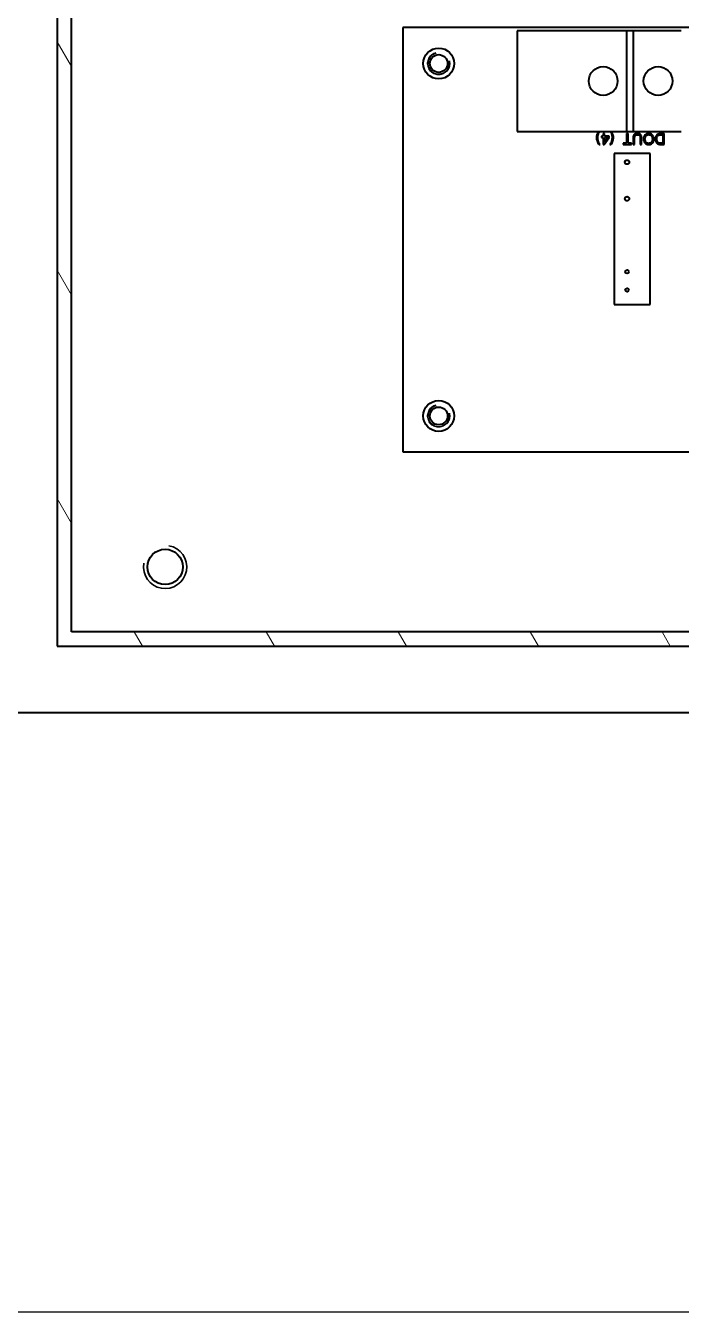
# Model space of a CAD drawing. Header units: millimetres. Extents: x 0 to 5945, y 0 to 4205.
# Drawn here: x 1522.4 to 1613.4, y 100 to 278.9 of the extents above; entities that cross this region are included whole.
import ezdxf

# ---------------------------------------------------------------- set-up
doc = ezdxf.new("R2010")
doc.units = ezdxf.units.MM
doc.header["$LTSCALE"] = 5
doc.linetypes.add('DASHED', pattern=[0.2067, 0.1654, -0.0413])
doc.layers.get('0').update_dxf_attribs({"color": 3, "lineweight": 25})
for name, color, linetype, lineweight in [('가려진 것(ISO)', 2, 'DASHED', 18), ('가시적인 것(ISO)', 3, 'Continuous', 40), ('가시적인 좁은 것(ISO)', 3, 'Continuous', 35), ('경계(ISO)', 7, 'Continuous', 25), ('해치(ISO)', 7, 'Continuous', 18)]:
    doc.layers.add(name, color=color, linetype=linetype, lineweight=lineweight)

# ---------------------------------------------------------------- blocks, each defined once
blk = doc.blocks.new('경계 Default Border')
at = {"layer": '경계(ISO)', "flags": 128}
blk.add_lwpolyline([(20, 20), (20, 821), (1169, 821), (1169, 20), (20, 20)], dxfattribs=at)

msp = doc.modelspace()

# ---------------------------------------------------------------- hatches: boundary and pattern name
at = {"layer": '해치(ISO)'}
h = msp.add_hatch(dxfattribs=at)
h.set_pattern_fill('ANSI31', color=256, scale=127, angle=75.00018, style=0)
h.set_pattern_definition([(120.0002, (0, 0), (-13.74813, -7.93754), [])])
h.paths.add_polyline_path([(1986.737, 792.623), (1526.737, 792.623), (1526.737, 192.623), (1986.737, 192.623), (1986.737, 248.123), (1986.737, 267.123), (1986.737, 718.123), (1986.737, 737.123)])
h.paths.add_polyline_path([(1528.737, 194.623), (1528.737, 790.623), (1984.737, 790.623), (1984.737, 737.123), (1984.737, 718.123), (1984.737, 267.123), (1984.737, 248.123), (1984.737, 194.623)], flags=0)
h.paths.add_polyline_path([(2019.737, 183.345), (2021.737, 183.345), (2021.737, 827.623), (1491.737, 827.623), (1491.737, 767.623), (1491.737, 707.623), (1491.737, 277.623), (1491.737, 217.623), (1491.737, 183.345), (1493.737, 183.345), (1493.737, 825.623), (2019.737, 825.623)])

# ---------------------------------------------------------------- linework, layer by layer
at = {"layer": '가려진 것(ISO)', "ltscale": 2.839803}
for centre in [(1579.737, 273.623), (1579.737, 224.623)]:
    msp.add_arc(centre, 1.582, 103.90743, 13.90743, dxfattribs=at)
at = {"layer": '가시적인 것(ISO)'}
for p, q in [((1526.737, 792.623), (1526.737, 192.623)), ((1528.737, 194.623), (1528.737, 790.623)), ((1574.737, 278.623), (1574.737, 219.623)), ((1744.737, 278.623), (1574.737, 278.623)), ((1605.807, 278.183), (1590.637, 278.183)), ((1590.637, 278.183), (1590.637, 264.183)), ((1605.807, 278.183), (1605.807, 264.183)), ((1606.807, 278.183), (1605.807, 278.183)), ((1606.807, 264.183), (1606.807, 278.183)), ((1613.427, 278.183), (1606.807, 278.183)), ((1590.637, 264.183), (1605.807, 264.183)), ((1602.575, 263.514), (1602.373, 263.514)), ((1602.373, 263.514), (1602.373, 263.345)), ((1602.373, 263.345), (1602.575, 263.345)), ((1602.759, 263.873), (1602.575, 263.873)), ((1602.575, 263.873), (1602.575, 263.514)), ((1602.575, 263.345), (1602.575, 262.373)), ((1602.726, 262.373), (1603.41, 263.345)), ((1602.759, 263.514), (1602.759, 263.873)), ((1603.41, 263.514), (1602.759, 263.514)), ((1602.759, 262.668), (1602.759, 263.345)), ((1602.759, 263.345), (1603.229, 263.345)), ((1603.229, 263.345), (1602.759, 262.668)), ((1603.41, 263.345), (1603.41, 263.514)), ((1604.109, 264.183), (1604.109, 264.156)), ((1604.109, 264.156), (1605.33, 264.156)), ((1605.33, 264.156), (1605.33, 264.183)), ((1605.807, 264.183), (1606.807, 264.183)), ((1606.036, 263.873), (1605.837, 263.873)), ((1605.837, 263.873), (1605.837, 262.55)), ((1606.036, 262.55), (1606.036, 263.873)), ((1606.748, 263.24), (1606.748, 262.373)), ((1606.807, 264.183), (1613.427, 264.183)), ((1606.947, 262.373), (1606.947, 263.238)), ((1607.729, 263.238), (1607.729, 262.373)), ((1607.928, 262.373), (1607.928, 263.24)), ((1611.075, 263.873), (1610.534, 263.873)), ((1610.556, 263.696), (1610.877, 263.696)), ((1610.877, 263.696), (1610.877, 262.55)), ((1611.075, 262.373), (1611.075, 263.873)), ((1602.013, 262.348), (1602.144, 262.348)), ((1602.575, 262.373), (1602.726, 262.373)), ((1603.511, 262.348), (1603.643, 262.348)), ((1605.837, 262.55), (1605.341, 262.55)), ((1605.341, 262.55), (1605.341, 262.373)), ((1605.341, 262.373), (1606.53, 262.373)), ((1606.53, 262.55), (1606.036, 262.55)), ((1606.53, 262.373), (1606.53, 262.55)), ((1606.748, 262.373), (1606.947, 262.373)), ((1607.729, 262.373), (1607.928, 262.373)), ((1610.559, 262.373), (1611.075, 262.373)), ((1610.877, 262.55), (1610.561, 262.55)), ((1609.094, 261.115), (1604.098, 261.115)), ((1604.098, 261.115), (1604.098, 240.125)), ((1609.094, 240.125), (1609.094, 261.115)), ((1604.098, 240.125), (1609.094, 240.125)), ((1574.737, 219.623), (1744.737, 219.623)), ((1984.737, 194.623), (1528.737, 194.623)), ((1526.737, 192.623), (1986.737, 192.623)), ((2006.737, 183.345), (1506.737, 183.345))]:
    msp.add_line(p, q, dxfattribs=at)
for centre, radius in [((1579.737, 273.623), 2.15), ((1579.737, 273.623), 1.23), ((1602.587, 271.183), 2), ((1610.207, 271.183), 2), ((1605.897, 259.903), 0.3), ((1605.897, 254.823), 0.3), ((1605.897, 244.663), 0.25), ((1605.897, 242.123), 0.25), ((1579.737, 224.623), 2.15), ((1579.737, 224.623), 1.23), ((1541.737, 203.623), 2.458)]:
    msp.add_circle(centre, radius, dxfattribs=at)
for points, knots in [([(1601.919, 264.183), (1601.854, 264.083), (1601.8, 263.975), (1601.72, 263.781), (1601.649, 263.592), (1601.649, 263.33)], [-0.18320138, -0.18320138, -0.18320138, -0.18320138, -0.07877987, -0.07877987, 0, 0, 0, 0]), ([(1601.649, 263.33), (1601.649, 263.25), (1601.655, 263.17), (1601.682, 263.014), (1601.702, 262.938), (1601.728, 262.863)], [-0.047648474, -0.047648474, -0.047648474, -0.047648474, -0.023651553, -0.023651553, 0, 0, 0, 0]), ([(1601.839, 263.331), (1601.839, 263.499), (1601.865, 263.663), (1601.954, 263.948), (1602.006, 264.068), (1602.068, 264.183)], [-0.104711415, -0.104711415, -0.104711415, -0.104711415, -0.054433223, -0.054433223, -0.015162015, -0.015162015, -0.015162015, -0.015162015]), ([(1601.882, 262.949), (1601.868, 263.012), (1601.857, 263.075), (1601.842, 263.203), (1601.839, 263.267), (1601.839, 263.331)], [-0.038553571, -0.038553571, -0.038553571, -0.038553571, -0.019211739, -0.019211739, 0, 0, 0, 0]), ([(1601.979, 262.654), (1601.959, 262.702), (1601.94, 262.75), (1601.908, 262.848), (1601.894, 262.898), (1601.882, 262.949)], [-0.031121183, -0.031121183, -0.031121183, -0.031121183, -0.015625736, -0.015625736, 0, 0, 0, 0]), ([(1603.587, 264.183), (1603.649, 264.068), (1603.702, 263.948), (1603.79, 263.663), (1603.817, 263.499), (1603.817, 263.331)], [-0.089563057, -0.089563057, -0.089563057, -0.089563057, -0.05028586, -0.05028586, 0, 0, 0, 0]), ([(1603.773, 262.947), (1603.761, 262.896), (1603.747, 262.846), (1603.714, 262.747), (1603.696, 262.699), (1603.675, 262.652)], [-0.031153651, -0.031153651, -0.031153651, -0.031153651, -0.015451435, -0.015451435, 0, 0, 0, 0]), ([(1604.006, 263.33), (1604.006, 263.515), (1603.971, 263.693), (1603.877, 263.922), (1603.825, 264.045), (1603.736, 264.183)], [-0.23398503, -0.23398503, -0.23398503, -0.23398503, -0.07176238, -0.07176238, -0.01691997, -0.01691997, -0.01691997, -0.01691997]), ([(1603.817, 263.331), (1603.817, 263.267), (1603.813, 263.202), (1603.799, 263.074), (1603.788, 263.01), (1603.773, 262.947)], [-0.038780084, -0.038780084, -0.038780084, -0.038780084, -0.019454383, -0.019454383, 0, 0, 0, 0]), ([(1603.928, 262.863), (1603.954, 262.938), (1603.974, 263.014), (1604, 263.17), (1604.006, 263.25), (1604.006, 263.33)], [-0.047648366, -0.047648366, -0.047648366, -0.047648366, -0.023996867, -0.023996867, 0, 0, 0, 0]), ([(1607.335, 263.898), (1607.271, 263.898), (1607.206, 263.893), (1607.09, 263.866), (1607.039, 263.847), (1606.97, 263.807), (1606.912, 263.771), (1606.822, 263.658), (1606.799, 263.606), (1606.757, 263.461), (1606.748, 263.349), (1606.748, 263.24)], [-0.18273953, -0.18273953, -0.18273953, -0.18273953, -0.1243095, -0.1243095, -0.07427815, -0.07427815, -0.05146261, -0.05146261, -0.03295608, -0.03295608, 0, 0, 0, 0]), ([(1606.947, 263.238), (1606.947, 263.301), (1606.95, 263.367), (1606.969, 263.473), (1606.981, 263.521), (1607.018, 263.594), (1607.036, 263.618), (1607.088, 263.662), (1607.122, 263.68), (1607.219, 263.712), (1607.288, 263.719), (1607.352, 263.719)], [-0.065805442, -0.065805442, -0.065805442, -0.065805442, -0.050622566, -0.050622566, -0.039512251, -0.039512251, -0.0306635, -0.0306635, -0.019156754, -0.019156754, 0, 0, 0, 0]), ([(1607.928, 263.24), (1607.928, 263.313), (1607.924, 263.391), (1607.903, 263.52), (1607.888, 263.578), (1607.841, 263.681), (1607.81, 263.724), (1607.74, 263.789), (1607.692, 263.826), (1607.527, 263.887), (1607.428, 263.898), (1607.335, 263.898)], [-0.16664281, -0.16664281, -0.16664281, -0.16664281, -0.12031697, -0.12031697, -0.08492024, -0.08492024, -0.05275257, -0.05275257, -0.02815804, -0.02815804, 0, 0, 0, 0]), ([(1607.352, 263.719), (1607.393, 263.719), (1607.434, 263.715), (1607.519, 263.694), (1607.552, 263.678), (1607.606, 263.646), (1607.632, 263.623), (1607.683, 263.557), (1607.697, 263.519), (1607.724, 263.419), (1607.729, 263.326), (1607.729, 263.238)], [-0.055272304, -0.055272304, -0.055272304, -0.055272304, -0.050069664, -0.050069664, -0.044186315, -0.044186315, -0.036500059, -0.036500059, -0.026225021, -0.026225021, 0, 0, 0, 0]), ([(1608.903, 263.898), (1608.85, 263.898), (1608.797, 263.893), (1608.693, 263.871), (1608.644, 263.855), (1608.493, 263.787), (1608.43, 263.732), (1608.327, 263.628), (1608.282, 263.547), (1608.206, 263.363), (1608.186, 263.245), (1608.186, 263.125)], [-0.080528144, -0.080528144, -0.080528144, -0.080528144, -0.075447995, -0.075447995, -0.070426102, -0.070426102, -0.059696953, -0.059696953, -0.036044141, -0.036044141, 0, 0, 0, 0]), ([(1608.186, 263.125), (1608.186, 263.06), (1608.192, 262.995), (1608.216, 262.871), (1608.234, 262.813), (1608.302, 262.655), (1608.356, 262.59), (1608.478, 262.466), (1608.565, 262.423), (1608.708, 262.363), (1608.804, 262.347), (1608.903, 262.347)], [-0.064805132, -0.064805132, -0.064805132, -0.064805132, -0.059813218, -0.059813218, -0.055125454, -0.055125454, -0.046553542, -0.046553542, -0.029657398, -0.029657398, 0, 0, 0, 0]), ([(1608.391, 263.123), (1608.391, 263.226), (1608.405, 263.333), (1608.474, 263.497), (1608.513, 263.549), (1608.599, 263.634), (1608.649, 263.667), (1608.768, 263.717), (1608.836, 263.728), (1608.904, 263.728)], [-0.08165834, -0.08165834, -0.08165834, -0.08165834, -0.056858224, -0.056858224, -0.038828354, -0.038828354, -0.020596198, -0.020596198, 0, 0, 0, 0]), ([(1608.902, 262.517), (1608.865, 262.517), (1608.829, 262.52), (1608.758, 262.535), (1608.724, 262.546), (1608.649, 262.58), (1608.596, 262.611), (1608.513, 262.697), (1608.473, 262.75), (1608.405, 262.923), (1608.391, 263.024), (1608.391, 263.123)], [-0.15161363, -0.15161363, -0.15161363, -0.15161363, -0.12207907, -0.12207907, -0.09353157, -0.09353157, -0.05586867, -0.05586867, -0.02982063, -0.02982063, 0, 0, 0, 0]), ([(1609.417, 263.145), (1609.417, 263.078), (1609.412, 263.008), (1609.39, 262.887), (1609.374, 262.832), (1609.329, 262.738), (1609.302, 262.697), (1609.22, 262.618), (1609.164, 262.581), (1609.04, 262.529), (1608.972, 262.517), (1608.902, 262.517)], [-0.092052934, -0.092052934, -0.092052934, -0.092052934, -0.071879861, -0.071879861, -0.055129058, -0.055129058, -0.040392514, -0.040392514, -0.020979978, -0.020979978, 0, 0, 0, 0]), ([(1609.621, 263.142), (1609.621, 263.203), (1609.615, 263.263), (1609.59, 263.38), (1609.572, 263.437), (1609.52, 263.553), (1609.477, 263.629), (1609.342, 263.762), (1609.268, 263.811), (1609.098, 263.882), (1609.002, 263.898), (1608.903, 263.898)], [-0.14192818, -0.14192818, -0.14192818, -0.14192818, -0.11405002, -0.11405002, -0.08635519, -0.08635519, -0.05547227, -0.05547227, -0.02951929, -0.02951929, 0, 0, 0, 0]), ([(1608.903, 262.347), (1608.956, 262.347), (1609.008, 262.351), (1609.108, 262.37), (1609.155, 262.384), (1609.282, 262.438), (1609.353, 262.488), (1609.456, 262.594), (1609.515, 262.665), (1609.605, 262.893), (1609.621, 263.019), (1609.621, 263.142)], [-0.19143466, -0.19143466, -0.19143466, -0.19143466, -0.15889809, -0.15889809, -0.12834058, -0.12834058, -0.07348679, -0.07348679, -0.03714084, -0.03714084, 0, 0, 0, 0]), ([(1608.904, 263.728), (1608.94, 263.728), (1608.975, 263.725), (1609.043, 263.712), (1609.075, 263.702), (1609.165, 263.664), (1609.217, 263.627), (1609.295, 263.548), (1609.338, 263.494), (1609.404, 263.328), (1609.417, 263.236), (1609.417, 263.145)], [-0.13049479, -0.13049479, -0.13049479, -0.13049479, -0.1101568, -0.1101568, -0.09082187, -0.09082187, -0.05382285, -0.05382285, -0.02726036, -0.02726036, 0, 0, 0, 0]), ([(1610.534, 263.873), (1610.437, 263.873), (1610.311, 263.863), (1610.137, 263.791), (1610.087, 263.757), (1609.993, 263.663), (1609.946, 263.602), (1609.844, 263.351), (1609.835, 263.207), (1609.835, 263.115)], [-0.10130445, -0.10130445, -0.10130445, -0.10130445, -0.06604013, -0.06604013, -0.04670738, -0.04670738, -0.02773038, -0.02773038, 0, 0, 0, 0]), ([(1609.835, 263.115), (1609.835, 263.036), (1609.842, 262.956), (1609.874, 262.805), (1609.898, 262.739), (1609.965, 262.611), (1610.012, 262.552), (1610.072, 262.502)], [-0.064276547, -0.064276547, -0.064276547, -0.064276547, -0.043273469, -0.043273469, -0.023185872, -0.023185872, 0, 0, 0, 0]), ([(1610.04, 263.112), (1610.04, 263.178), (1610.044, 263.247), (1610.07, 263.385), (1610.09, 263.434), (1610.127, 263.514), (1610.154, 263.555), (1610.189, 263.591)], [-0.036465347, -0.036465347, -0.036465347, -0.036465347, -0.026284056, -0.026284056, -0.014880148, -0.014880148, 0, 0, 0, 0]), ([(1610.305, 262.581), (1610.279, 262.591), (1610.255, 262.604), (1610.209, 262.637), (1610.188, 262.657), (1610.14, 262.712), (1610.106, 262.756), (1610.05, 262.912), (1610.04, 263.012), (1610.04, 263.112)], [-0.088637043, -0.088637043, -0.088637043, -0.088637043, -0.072597061, -0.072597061, -0.055638734, -0.055638734, -0.029946416, -0.029946416, 0, 0, 0, 0]), ([(1610.189, 263.591), (1610.207, 263.608), (1610.226, 263.623), (1610.276, 263.652), (1610.305, 263.662), (1610.386, 263.689), (1610.468, 263.696), (1610.556, 263.696)], [-0.039721336, -0.039721336, -0.039721336, -0.039721336, -0.034047668, -0.034047668, -0.026376668, -0.026376668, 0, 0, 0, 0]), ([(1601.728, 262.863), (1601.76, 262.774), (1601.8, 262.688), (1601.895, 262.516), (1601.951, 262.43), (1602.013, 262.348)], [-0.05910636, -0.05910636, -0.05910636, -0.05910636, -0.030703919, -0.030703919, 0, 0, 0, 0]), ([(1602.144, 262.348), (1602.11, 262.406), (1602.073, 262.472), (1602.021, 262.568), (1601.996, 262.616), (1601.979, 262.654)], [-0.03315715, -0.03315715, -0.03315715, -0.03315715, -0.012487925, -0.012487925, 0, 0, 0, 0]), ([(1603.675, 262.652), (1603.658, 262.614), (1603.633, 262.566), (1603.582, 262.471), (1603.545, 262.406), (1603.511, 262.348)], [-0.03227518, -0.03227518, -0.03227518, -0.03227518, -0.020067032, -0.020067032, 0, 0, 0, 0]), ([(1603.643, 262.348), (1603.704, 262.43), (1603.761, 262.516), (1603.856, 262.688), (1603.896, 262.774), (1603.928, 262.863)], [-0.059111667, -0.059111667, -0.059111667, -0.059111667, -0.028404991, -0.028404991, 0, 0, 0, 0]), ([(1610.072, 262.502), (1610.102, 262.476), (1610.136, 262.454), (1610.21, 262.418), (1610.25, 262.404), (1610.291, 262.395)], [-0.024777607, -0.024777607, -0.024777607, -0.024777607, -0.012711814, -0.012711814, 0, 0, 0, 0]), ([(1610.291, 262.395), (1610.327, 262.386), (1610.368, 262.381), (1610.455, 262.374), (1610.508, 262.373), (1610.559, 262.373)], [-0.026105791, -0.026105791, -0.026105791, -0.026105791, -0.015103395, -0.015103395, 0, 0, 0, 0]), ([(1610.561, 262.55), (1610.512, 262.55), (1610.458, 262.552), (1610.372, 262.562), (1610.335, 262.569), (1610.305, 262.581)], [-0.022715044, -0.022715044, -0.022715044, -0.022715044, -0.009722712, -0.009722712, 0, 0, 0, 0])]:
    msp.add_open_spline(points, degree=3, knots=knots, dxfattribs=at)
at = {"layer": '가시적인 좁은 것(ISO)'}
for centre, radius, start, end in [((1579.737, 273.623), 1.5, 103.90743, 13.90743), ((1579.737, 224.623), 1.5, 103.90743, 13.90743), ((1541.737, 203.623), 3, 170, 80)]:
    msp.add_arc(centre, radius, start, end, dxfattribs=at)

# ---------------------------------------------------------------- block references
at = {"xscale": 5, "yscale": 5, "zscale": 5}
msp.add_blockref('경계 Default Border', (0, 0), dxfattribs=at)

doc.saveas('drawing.dxf')
